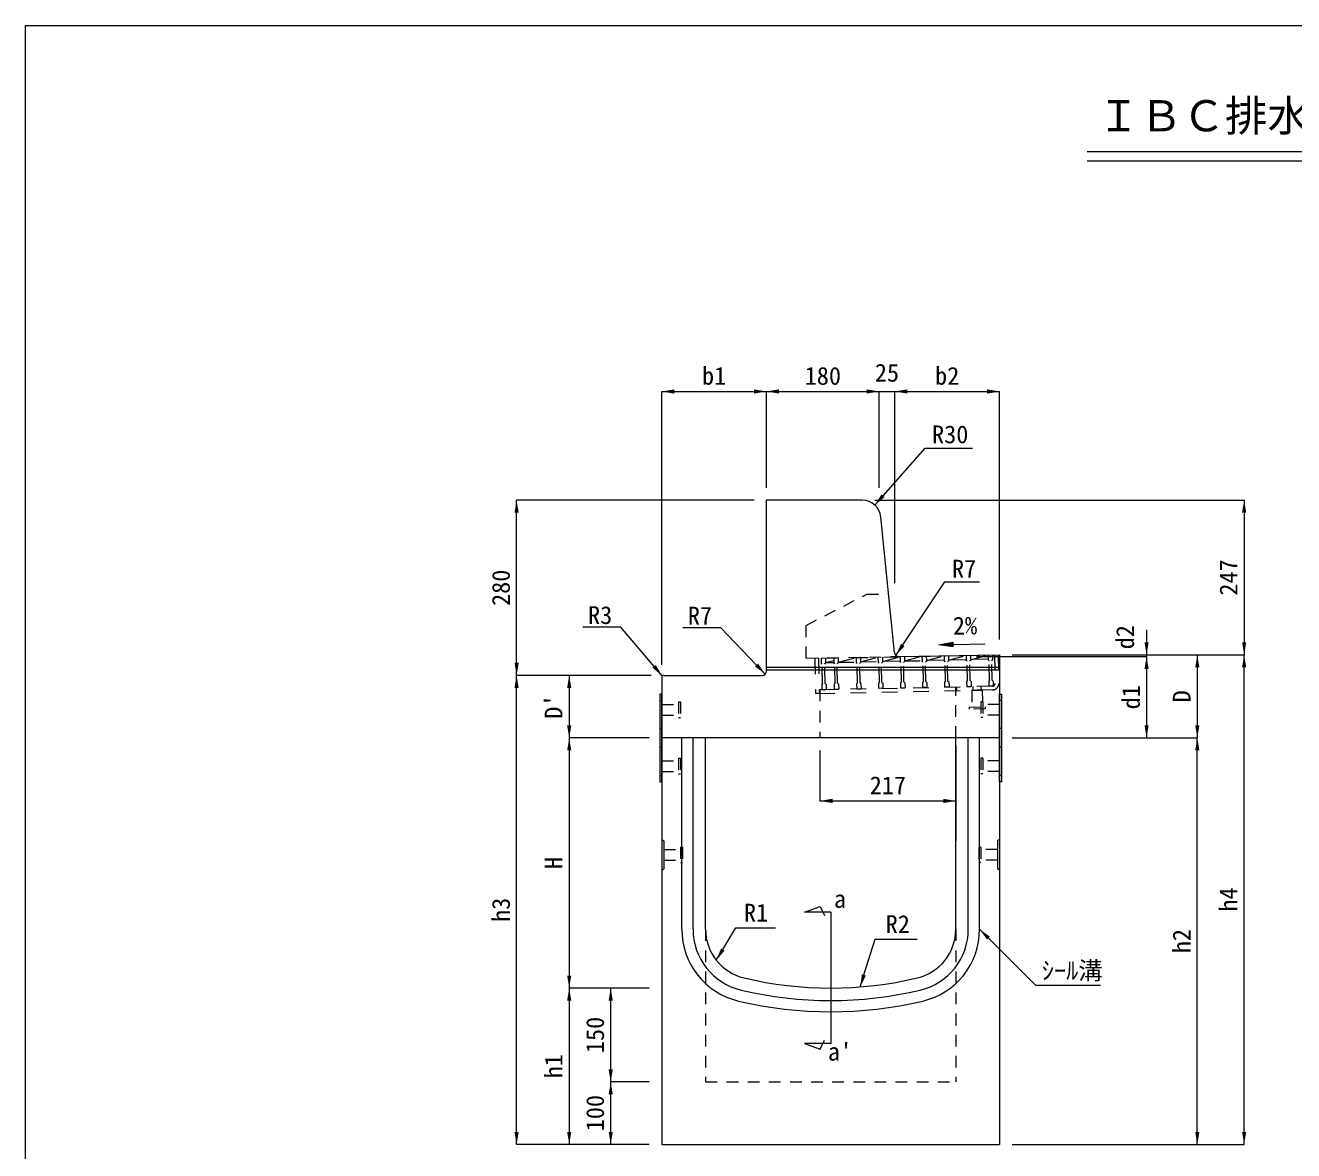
# Model space of a CAD drawing. Units: millimetres at full size. Extents: x 50430 to 101606, y 69050 to 91573.
# Drawn here: x 66204 to 68231, y 86317 to 88116 of the extents above; entities that cross this region are included whole.
import ezdxf
from ezdxf.enums import TextEntityAlignment as Align

# ---------------------------------------------------------------- set-up
doc = ezdxf.new("R2010")
doc.units = ezdxf.units.MM
doc.header["$LTSCALE"] = 50
for name, pattern in [('USER1', [0.675, 0.375, -0.3]), ('USER3', [1, 0.5, -0.5]), ('USER4', [0.675, 0.375, -0.3])]:
    doc.linetypes.add(name, pattern=pattern)
for name, color, linetype, lineweight in [('インサート', 3, 'USER1', 9), ('グレーチング', 7, 'USER1', 5), ('ジョイントプレート', 3, 'Continuous', 9), ('寸法線', 7, 'Continuous', 13), ('本体', 2, 'Continuous', 9), ('枠', 7, 'Continuous', 5), ('補助線', 8, 'Continuous', 9)]:
    doc.layers.add(name, color=color, linetype=linetype, lineweight=lineweight)
doc.styles.add('ＭＳ ゴシック', font='')
doc.styles.get('ＭＳ ゴシック').set_extended_font_data('MS Gothic')

# ---------------------------------------------------------------- blocks, each defined once
blk = doc.blocks.new('filled_arrow')
at = {"color": 0, "linetype": 'Continuous', "lineweight": -2}
blk.add_solid([(7.5, 1.25), (0, 0), (7.5, -1.25)], dxfattribs=at)

msp = doc.modelspace()

# ---------------------------------------------------------------- hatches: boundary and pattern name
at = {"layer": '寸法線'}
msp.add_hatch(color=256, dxfattribs=at).paths.add_polyline_path([(67685.98, 87129.75), (67686.11, 87122.25), (67663.55, 87125.61)])

# ---------------------------------------------------------------- linework, layer by layer
at = {"layer": 'インサート', "linetype": 'USER4'}
for p, q in [((67716.12, 87052.73), (67733.12, 87053.07)), ((67716.12, 87052.73), (67716.66, 87025.73)), ((67733.12, 87053.07), (67733.66, 87026.07)), ((67712.66, 87025.65), (67737.66, 87026.15)), ((67712.72, 87022.65), (67712.66, 87025.65)), ((67737.72, 87023.15), (67712.72, 87022.65)), ((67737.66, 87026.15), (67737.72, 87023.15))]:
    msp.add_line(p, q, dxfattribs=at)
at = {"layer": 'インサート'}
for p, q in [((67220.76, 87030.13), (67220.76, 87013.12)), ((67220.76, 87030.13), (67247.76, 87030.13)), ((67220.76, 87030.13), (67220.76, 87013.12)), ((67247.76, 87034.12), (67247.76, 87009.13)), ((67247.76, 87034.12), (67250.76, 87034.12)), ((67250.76, 87034.12), (67250.76, 87009.13)), ((67733.76, 87034.12), (67730.76, 87034.12)), ((67730.76, 87034.12), (67730.76, 87009.13)), ((67733.76, 87034.12), (67733.76, 87009.13)), ((67760.76, 87030.13), (67733.76, 87030.13)), ((67760.76, 87030.13), (67760.76, 87013.12)), ((67220.76, 87013.12), (67247.76, 87013.12)), ((67247.76, 87009.13), (67250.76, 87009.13)), ((67733.76, 87009.13), (67730.76, 87009.13)), ((67760.76, 87013.12), (67733.76, 87013.12)), ((67220.76, 86940.13), (67220.76, 86923.12)), ((67220.76, 86940.13), (67247.76, 86940.13)), ((67220.76, 86940.13), (67220.76, 86923.12)), ((67247.76, 86944.12), (67247.76, 86919.13)), ((67247.76, 86944.12), (67250.76, 86944.12)), ((67250.76, 86944.12), (67250.76, 86919.13)), ((67730.76, 86944.12), (67730.76, 86919.13)), ((67733.76, 86944.12), (67730.76, 86944.12)), ((67733.76, 86944.12), (67733.76, 86919.13)), ((67760.76, 86940.13), (67733.76, 86940.13)), ((67760.76, 86940.13), (67760.76, 86923.12)), ((67220.76, 86923.12), (67247.76, 86923.12)), ((67247.76, 86919.13), (67250.76, 86919.13)), ((67733.76, 86919.13), (67730.76, 86919.13)), ((67760.76, 86923.12), (67733.76, 86923.12)), ((67223.96, 86798.13), (67223.96, 86781.13)), ((67223.96, 86798.13), (67250.96, 86798.13)), ((67250.96, 86802.13), (67250.96, 86777.13)), ((67250.96, 86802.13), (67253.96, 86802.13)), ((67253.96, 86802.13), (67253.96, 86777.13)), ((67727.56, 86802.13), (67727.56, 86777.13)), ((67730.56, 86802.13), (67727.56, 86802.13)), ((67730.56, 86802.13), (67730.56, 86777.13)), ((67757.56, 86798.13), (67730.56, 86798.13)), ((67757.56, 86798.13), (67757.56, 86781.13)), ((67223.96, 86781.13), (67250.96, 86781.13)), ((67250.96, 86777.13), (67253.96, 86777.13)), ((67730.56, 86777.13), (67727.56, 86777.13)), ((67757.56, 86781.13), (67730.56, 86781.13))]:
    msp.add_line(p, q, dxfattribs=at)
at = {"layer": 'グレーチング', "linetype": 'USER3'}
for p, q in [((67471.55, 87103.84), (67465.55, 87103.73)), ((67465.55, 87103.73), (67466.67, 87047.74)), ((67471.55, 87103.84), (67472.67, 87047.86)), ((67475.55, 87103.93), (67758.49, 87109.58)), ((67475.55, 87103.93), (67475.71, 87095.93)), ((67482.55, 87104.06), (67482.71, 87096.07)), ((67482.69, 87097.07), (67495.62, 87100.49)), ((67495.55, 87104.32), (67495.71, 87096.33)), ((67502.54, 87104.46), (67502.7, 87096.47)), ((67502.68, 87097.47), (67531.78, 87098.05)), ((67503.48, 87097.48), (67531.64, 87105.05)), ((67531.34, 87105.04), (67531.5, 87097.04)), ((67538.34, 87105.18), (67538.5, 87097.18)), ((67538.48, 87098.18), (67566.63, 87105.75)), ((67538.48, 87098.18), (67566.77, 87098.75)), ((67566.33, 87105.74), (67566.49, 87097.74)), ((67568.02, 87096.27), (67566.49, 87097.74)), ((67572.02, 87096.35), (67573.49, 87097.88)), ((67573.33, 87105.88), (67573.49, 87097.88)), ((67573.47, 87098.88), (67601.62, 87106.45)), ((67601.76, 87099.45), (67573.47, 87098.88)), ((67601.62, 87106.45), (67601.78, 87098.45)), ((67603.31, 87096.98), (67601.78, 87098.45)), ((67607.31, 87097.06), (67608.78, 87098.59)), ((67608.62, 87106.59), (67608.78, 87098.59)), ((67608.76, 87099.59), (67636.92, 87107.15)), ((67608.76, 87099.59), (67637.06, 87100.15)), ((67636.62, 87107.15), (67636.78, 87099.15)), ((67638.31, 87097.68), (67636.78, 87099.15)), ((67638.93, 87066.68), (67638.31, 87097.68)), ((67642.31, 87097.76), (67643.78, 87099.29)), ((67642.93, 87066.76), (67642.31, 87097.76)), ((67643.62, 87107.29), (67643.78, 87099.29)), ((67643.76, 87100.29), (67671.91, 87107.85)), ((67672.05, 87100.85), (67643.76, 87100.29)), ((67671.91, 87107.85), (67672.07, 87099.85)), ((67673.6, 87098.38), (67672.07, 87099.85)), ((67674.22, 87067.39), (67673.6, 87098.38)), ((67677.6, 87098.46), (67679.07, 87099.99)), ((67678.22, 87067.47), (67677.6, 87098.46)), ((67678.91, 87107.99), (67679.07, 87099.99)), ((67679.05, 87100.99), (67707.2, 87108.56)), ((67707.34, 87101.56), (67679.05, 87100.99)), ((67707.2, 87108.56), (67707.36, 87100.56)), ((67708.89, 87099.09), (67707.36, 87100.56)), ((67709.51, 87068.1), (67708.89, 87099.09)), ((67712.89, 87099.17), (67714.36, 87100.7)), ((67713.51, 87068.18), (67712.89, 87099.17)), ((67714.2, 87108.7), (67714.36, 87100.7)), ((67714.34, 87101.7), (67742.5, 87109.26)), ((67742.64, 87102.27), (67714.34, 87101.7)), ((67742.5, 87109.26), (67742.66, 87101.27)), ((67744.19, 87099.8), (67742.66, 87101.27)), ((67744.81, 87068.8), (67744.19, 87099.8)), ((67748.18, 87099.88), (67749.65, 87101.41)), ((67748.8, 87068.88), (67748.18, 87099.88)), ((67749.49, 87109.4), (67749.65, 87101.41)), ((67752.49, 87109.48), (67753.41, 87063.47)), ((67758.49, 87109.58), (67759.41, 87063.59)), ((67477.24, 87094.46), (67475.71, 87095.93)), ((67477.86, 87063.46), (67477.24, 87094.46)), ((67481.24, 87094.54), (67482.71, 87096.07)), ((67481.86, 87063.54), (67481.24, 87094.54)), ((67482.69, 87097.07), (67495.69, 87097.33)), ((67497.24, 87094.86), (67495.71, 87096.33)), ((67497.85, 87063.86), (67497.24, 87094.86)), ((67501.23, 87094.94), (67502.7, 87096.47)), ((67501.85, 87063.94), (67501.23, 87094.94)), ((67533.03, 87095.57), (67531.5, 87097.04)), ((67533.65, 87064.58), (67533.03, 87095.57)), ((67537.03, 87095.65), (67538.5, 87097.18)), ((67537.65, 87064.66), (67537.03, 87095.65)), ((67568.64, 87065.28), (67568.02, 87096.27)), ((67572.64, 87065.36), (67572.02, 87096.35)), ((67603.93, 87065.98), (67603.31, 87096.98)), ((67607.93, 87066.06), (67607.31, 87097.06)), ((67472.55, 87053.86), (67705.7, 87058.52)), ((67477.86, 87063.46), (67476.39, 87061.93)), ((67476.39, 87061.93), (67476.55, 87053.93)), ((67481.86, 87063.54), (67483.39, 87062.07)), ((67483.39, 87062.07), (67483.55, 87054.07)), ((67497.85, 87063.86), (67496.39, 87062.33)), ((67496.39, 87062.33), (67496.55, 87054.33)), ((67501.85, 87063.94), (67503.38, 87062.47)), ((67503.38, 87062.47), (67503.54, 87054.47)), ((67533.65, 87064.58), (67532.18, 87063.05)), ((67532.18, 87063.05), (67532.34, 87055.05)), ((67537.65, 87064.66), (67539.18, 87063.19)), ((67539.18, 87063.19), (67539.34, 87055.19)), ((67568.64, 87065.28), (67567.17, 87063.75)), ((67567.17, 87063.75), (67567.33, 87055.75)), ((67572.64, 87065.36), (67574.17, 87063.89)), ((67574.17, 87063.89), (67574.33, 87055.89)), ((67603.93, 87065.98), (67602.46, 87064.45)), ((67602.46, 87064.45), (67602.62, 87056.46)), ((67607.93, 87066.06), (67609.46, 87064.59)), ((67609.46, 87064.59), (67609.62, 87056.6)), ((67638.93, 87066.68), (67637.46, 87065.15)), ((67637.46, 87065.15), (67637.62, 87057.16)), ((67644.62, 87057.3), (67637.62, 87057.16)), ((67642.93, 87066.76), (67644.46, 87065.29)), ((67644.46, 87065.29), (67644.62, 87057.3)), ((67674.22, 87067.39), (67672.75, 87065.86)), ((67672.75, 87065.86), (67672.91, 87057.86)), ((67679.91, 87058), (67672.91, 87057.86)), ((67678.22, 87067.47), (67679.75, 87066)), ((67679.75, 87066), (67679.91, 87058)), ((67691.51, 87058.23), (67691.63, 87052.24)), ((67749.49, 87059.39), (67706.5, 87058.53)), ((67709.51, 87068.1), (67708.04, 87066.57)), ((67708.04, 87066.57), (67708.2, 87058.57)), ((67715.09, 87058.52), (67708.09, 87058.24)), ((67713.51, 87068.18), (67715.04, 87066.71)), ((67715.04, 87066.71), (67715.2, 87058.71)), ((67718, 87058.76), (67718.12, 87052.77)), ((67731, 87059.02), (67731.12, 87053.03)), ((67744.81, 87068.8), (67743.34, 87067.27)), ((67743.34, 87067.27), (67743.5, 87059.27)), ((67750.49, 87059.41), (67743.5, 87059.27)), ((67748.8, 87068.88), (67750.33, 87067.41)), ((67750.33, 87067.41), (67750.49, 87059.41)), ((67472.67, 87047.86), (67466.67, 87047.74)), ((67472.67, 87047.86), (67700.62, 87052.42)), ((67476.55, 87053.93), (67483.55, 87054.07)), ((67496.55, 87054.33), (67503.54, 87054.47)), ((67532.34, 87055.05), (67539.34, 87055.19)), ((67574.33, 87055.89), (67567.33, 87055.75)), ((67602.62, 87056.46), (67609.62, 87056.6)), ((67749.61, 87053.4), (67700.62, 87052.42))]:
    msp.add_line(p, q, dxfattribs=at)
for radius, start, end in [(4, 271.14586, 1.14572), (10, 271.14571, 1.14575)]:
    msp.add_arc((67749.41, 87063.39), radius, start, end, dxfattribs=at)
at = {"layer": 'ジョイントプレート', "linetype": 'USER1', "lineweight": 5}
for p, q in [((67217.56, 87036.63), (67220.76, 87036.63)), ((67763.96, 87036.63), (67760.76, 87036.63)), ((67217.56, 86991.62), (67220.76, 86991.62)), ((67763.96, 86991.62), (67760.76, 86991.62)), ((67217.56, 86961.63), (67220.76, 86961.63)), ((67763.96, 86961.63), (67760.76, 86961.63)), ((67217.56, 86916.62), (67220.76, 86916.62)), ((67763.96, 86916.62), (67760.76, 86916.62))]:
    msp.add_line(p, q, dxfattribs=at)
at = {"layer": 'ジョイントプレート', "lineweight": 5}
for points in [[(67220.76, 86906.62), (67220.76, 87046.63), (67217.56, 87046.63), (67217.56, 86906.62)], [(67760.76, 86906.62), (67760.76, 87046.63), (67763.96, 87046.63), (67763.96, 86906.62)]]:
    msp.add_lwpolyline(points, close=True, dxfattribs=at)
at = {"layer": '寸法線', "lineweight": 9}
for p, q in [((67220.76, 87530.52), (67388.26, 87530.52)), ((67220.76, 87093.63), (67220.76, 87530.52)), ((67388.26, 87530.52), (67568.26, 87530.52)), ((67388.26, 87376.63), (67388.26, 87530.52)), ((67388.26, 87376.63), (67388.26, 87530.52)), ((67528.26, 87530.52), (67633.26, 87530.52)), ((67568.26, 87376.62), (67568.26, 87530.52)), ((67568.26, 87376.62), (67568.26, 87530.52)), ((67593.26, 87224.13), (67593.26, 87530.52)), ((67593.26, 87530.52), (67760.76, 87530.52)), ((67593.26, 87224.13), (67593.26, 87530.52)), ((67760.76, 87133.86), (67760.76, 87530.52)), ((66988.79, 87076.63), (66988.79, 87356.62)), ((67368.26, 87356.62), (66988.79, 87356.62)), ((67561.11, 87356.62), (68151.56, 87356.62)), ((68151.56, 87356.62), (68151.56, 87109.63)), ((67995.63, 87149.61), (67995.63, 87066.58)), ((67663.55, 87125.61), (67737.56, 87126.9)), ((67723.95, 87106.58), (67995.63, 87106.58)), ((67780.76, 87109.63), (68151.56, 87109.63)), ((67918.73, 87109.61), (67995.63, 87109.61)), ((67918.73, 87109.61), (68076.71, 87109.61)), ((67918.73, 87109.61), (68151.56, 87109.61)), ((67918.78, 87106.58), (67995.63, 87106.58)), ((67995.63, 87106.58), (67995.63, 86976.63)), ((68076.71, 87109.61), (68076.71, 86976.63)), ((68151.56, 86326.63), (68151.56, 87109.61)), ((66988.79, 86326.63), (66988.79, 87076.63)), ((67203.76, 87076.63), (66988.79, 87076.63)), ((67203.76, 87076.63), (66988.79, 87076.63)), ((67072.92, 87076.63), (67072.92, 86976.63)), ((67203.76, 87076.63), (67072.92, 87076.63)), ((67200.76, 86976.63), (67072.92, 86976.63)), ((67072.92, 86976.63), (67072.92, 86576.63)), ((67200.76, 86976.63), (67072.92, 86976.63)), ((67780.76, 86976.63), (68076.71, 86976.63)), ((67780.76, 86976.63), (68076.71, 86976.63)), ((67919.86, 86976.63), (67995.63, 86976.63)), ((68076.71, 86326.63), (68076.71, 86976.63)), ((67473.66, 86956.63), (67473.66, 86875.85)), ((67690.76, 86956.63), (67690.76, 86875.85)), ((67473.66, 86875.85), (67690.76, 86875.85)), ((67490.76, 86697.97), (67449.12, 86697.97)), ((67473.87, 86707.17), (67481.03, 86692.85)), ((67490.76, 86697.97), (67490.76, 86488.02)), ((67200.76, 86576.63), (67072.92, 86576.63)), ((67072.92, 86576.63), (67072.92, 86326.63)), ((67200.76, 86576.63), (67072.92, 86576.63)), ((67139.23, 86426.63), (67139.23, 86576.63)), ((67200.76, 86576.63), (67139.23, 86576.63)), ((67473.87, 86478.82), (67481.03, 86493.14)), ((67449.12, 86488.02), (67473.87, 86478.82)), ((67490.76, 86488.02), (67449.12, 86488.02)), ((67139.23, 86326.63), (67139.23, 86426.63)), ((67200.76, 86426.63), (67139.23, 86426.63)), ((67200.76, 86426.63), (67139.23, 86426.63)), ((67200.76, 86326.63), (66988.79, 86326.63)), ((67200.76, 86326.63), (67072.92, 86326.63)), ((67200.76, 86326.63), (67139.23, 86326.63)), ((67780.76, 86326.63), (68151.56, 86326.63)), ((67780.76, 86326.63), (68076.71, 86326.63))]:
    msp.add_line(p, q, dxfattribs=at)
at = {"layer": '寸法線'}
for p, q in [((67690.76, 86963.83), (67690.76, 86811.87)), ((67449.12, 86697.97), (67473.87, 86707.17))]:
    msp.add_line(p, q, dxfattribs=at)
at = {"layer": '寸法線', "lineweight": 9}
for points in [[(67561.24, 87348.87), (67574.48, 87363.86), (67641.76, 87440.05), (67717.29, 87440.05)], [(67594.92, 87108.55), (67605.98, 87125.22), (67673.02, 87226.27), (67728.45, 87226.27)], [(67221.63, 87075.75), (67208.68, 87090.98), (67155.49, 87153.52), (67094.91, 87153.52)], [(67386.21, 87078.68), (67372.34, 87093.09), (67315.03, 87152.69), (67254.46, 87152.69)], [(67308, 86621.05), (67318.29, 86638.2), (67339.07, 86672.82), (67402.33, 86672.82)], [(67537.91, 86578.48), (67543.9, 86597.56), (67561.77, 86654.54), (67628.87, 86654.54)], [(67728.76, 86670.66), (67818.24, 86581.18), (67922.2, 86581.18)]]:
    msp.add_lwpolyline(points, dxfattribs=at)
at = {"layer": '寸法線'}
msp.add_lwpolyline([(67685.98, 87129.75), (67686.11, 87122.25), (67663.55, 87125.61)], close=True, dxfattribs=at)
at = {"layer": '本体', "lineweight": 20}
for p, q in [((67388.26, 87083.63), (67388.26, 87356.62)), ((67541.11, 87356.62), (67388.26, 87356.62)), ((67592.61, 87113.09), (67570.96, 87329.61)), ((67599.79, 87106.79), (67760.76, 87109.63)), ((67760.76, 87109.63), (67760.76, 86326.63)), ((67220.76, 87073.65), (67220.76, 86326.63)), ((67223.76, 87076.63), (67381.26, 87076.63)), ((67760.76, 86976.63), (67220.76, 86976.63)), ((67290.76, 86670.66), (67290.76, 86976.63)), ((67690.76, 86670.66), (67690.76, 86976.63)), ((67220.76, 86326.63), (67760.76, 86326.63))]:
    msp.add_line(p, q, dxfattribs=at)
at = {"layer": '本体', "linetype": 'USER1'}
for p, q in [((67451.57, 87156.53), (67548.46, 87206.53)), ((67548.46, 87206.53), (67583.27, 87206.53)), ((67451.57, 87104.17), (67451.57, 87156.53)), ((67451.57, 87104.17), (67599.7, 87106.78)), ((67690.76, 86976.63), (67690.76, 87058.22)), ((67473.66, 87053.88), (67473.66, 86976.63)), ((67290.76, 86670.66), (67290.76, 86426.63)), ((67690.76, 86670.66), (67690.76, 86426.63)), ((67290.76, 86426.63), (67690.76, 86426.63))]:
    msp.add_line(p, q, dxfattribs=at)
at = {"layer": '本体', "color": 4, "lineweight": 5}
for p, q in [((67388.26, 87089.61), (67760.76, 87089.61)), ((67388.26, 87085.61), (67760.76, 87085.61)), ((67252.76, 86670.66), (67252.76, 86976.63)), ((67270.76, 86670.66), (67270.76, 86976.63)), ((67710.76, 86670.66), (67710.76, 86976.63)), ((67728.76, 86670.66), (67728.76, 86976.63)), ((67220.76, 86814.13), (67223.96, 86812.13)), ((67760.76, 86814.13), (67757.56, 86812.13)), ((67223.96, 86812.13), (67223.96, 86767.13)), ((67757.56, 86812.13), (67757.56, 86767.13)), ((67220.76, 86765.13), (67223.96, 86767.13)), ((67760.76, 86765.13), (67757.56, 86767.13))]:
    msp.add_line(p, q, dxfattribs=at)
at = {"layer": '本体', "lineweight": 20}
for centre, radius, start, end in [((67541.11, 87326.62), 30, 5.71031, 90), ((67599.58, 87113.78), 7, 185.7118, 271.76068), ((67381.26, 87083.63), 7, 270, 0), ((67223.76, 87073.63), 3, 90, 180), ((67370.76, 86670.66), 80, 180, 256.65766), ((67610.76, 86670.66), 80, 283.34233, 0), ((67490.76, 87176.63), 600, 256.65762, 283.34237)]:
    msp.add_arc(centre, radius, start, end, dxfattribs=at)
at = {"layer": '本体', "color": 4, "lineweight": 5}
for centre, radius, start, end in [((67370.76, 86670.66), 118, 180, 256.65766), ((67370.76, 86670.66), 100, 180, 256.65766), ((67610.76, 86670.66), 100, 283.34233, 0), ((67610.76, 86670.66), 118, 283.34233, 0), ((67490.76, 87176.63), 620, 256.65762, 283.34237), ((67490.76, 87176.63), 638, 256.65762, 283.34237)]:
    msp.add_arc(centre, radius, start, end, dxfattribs=at)
at = {"layer": '枠', "color": 5, "lineweight": 13}
for p, q in [((66203.72, 88115.96), (71803.72, 88115.96)), ((66203.72, 84255.96), (66203.72, 88115.96))]:
    msp.add_line(p, q, dxfattribs=at)
at = {"layer": '枠', "lineweight": 13}
for p, q in [((67900.71, 87914.42), (69818.61, 87914.42)), ((67900.71, 87899.42), (69818.54, 87899.42))]:
    msp.add_line(p, q, dxfattribs=at)
at = {"layer": '補助線', "lineweight": 13}
msp.add_line((67716.37, 87052.73), (67732.87, 87053.06), dxfattribs=at)

# ---------------------------------------------------------------- block references
at = {"layer": '寸法線', "lineweight": 9, "xscale": 2.67, "yscale": 2.67}
for p in [(67220.76, 87530.52), (67388.26, 87530.52), (67593.26, 87530.52), (67593.26, 87530.52), (67473.66, 86875.85)]:
    msp.add_blockref('filled_arrow', p, dxfattribs=at)
for p, rotation in [((67388.26, 87530.52), 180), ((67568.26, 87530.52), 180), ((67568.26, 87530.52), 180), ((67760.76, 87530.52), 180), ((67561.24, 87348.87), 48.6), ((66988.79, 87356.62), 270), ((68151.56, 87356.62), 270), ((67594.92, 87108.55), 56.4), ((67995.63, 87109.61), 90), ((68151.56, 87109.63), 90), ((67995.63, 87106.58), 270), ((67995.63, 87106.58), 270), ((68076.71, 87109.61), 270), ((68151.56, 87109.61), 270), ((66988.79, 87076.63), 90), ((67221.63, 87075.75), 130.4), ((67386.21, 87078.68), 133.9), ((66988.79, 87076.63), 270), ((67072.92, 87076.63), 270), ((67072.92, 86976.63), 90), ((67995.63, 86976.63), 90), ((68076.71, 86976.63), 90), ((67072.92, 86976.63), 270), ((68076.71, 86976.63), 270), ((67690.76, 86875.85), 180), ((67728.76, 86670.66), 315), ((67308, 86621.05), 59), ((67072.92, 86576.63), 90), ((67537.91, 86578.48), 72.6), ((67072.92, 86576.63), 270), ((67139.23, 86576.63), 270), ((67139.23, 86426.63), 90), ((67139.23, 86426.63), 270), ((66988.79, 86326.63), 90), ((67072.92, 86326.63), 90), ((67139.23, 86326.63), 90), ((68076.71, 86326.63), 90), ((68151.56, 86326.63), 90)]:
    msp.add_blockref('filled_arrow', p, dxfattribs=dict(at, rotation=rotation))

# ---------------------------------------------------------------- texts
at = {"layer": '寸法線', "style": 'ＭＳ ゴシック'}
for s, p in [('b1', (67304.51, 87555.52)), ('180', (67478.26, 87555.52)), ('25', (67580.76, 87560.52)), ('b2', (67677.01, 87555.52)), ('R30', (67681.79, 87461.98)), ('R7', (67704.02, 87247.26)), ('R3', (67122.32, 87172.97)), ('R7', (67281.87, 87172.14)), ('217', (67582.21, 86900.85)), ('a', (67505.67, 86719.07)), ('R1', (67371.45, 86697.2)), ('R2', (67597.98, 86678.92)), ("a'", (67505.67, 86474.92))]:
    msp.add_text(s, height=28.48, dxfattribs=at).set_placement(p, align=Align.MIDDLE_CENTER)
for s, rotation, p in [('247', 90, (68126.56, 87233.13)), ('280', 90, (66963.79, 87216.63)), ('2%', 1, (67705.46, 87156.21)), ('d2', 90, (67961.33, 87137.66)), ('d1', 90, (67970.63, 87041.6)), ("D'", 90, (67047.92, 87026.63)), ('D', 90, (68051.71, 87043.12)), ('H', 90, (67047.92, 86776.63)), ('h4', 90, (68126.56, 86718.12)), ('h3', 90, (66963.79, 86701.63)), ('h2', 90, (68051.71, 86651.63)), ('150', 90, (67114.23, 86501.63)), ('h1', 90, (67047.92, 86451.63)), ('100', 90, (67114.23, 86376.63))]:
    msp.add_text(s, height=28.48, rotation=rotation, dxfattribs=at).set_placement(p, align=Align.MIDDLE_CENTER)
msp.add_text('ｼｰﾙ溝', height=28.48, dxfattribs=at).set_placement((67828.24, 86618.85), align=Align.TOP_LEFT)
at = {"layer": '枠', "style": 'ＭＳ ゴシック'}
msp.add_text('ＩＢＣ排水側溝\u3000集水桝\u3000中央分離帯用Ｃ（Ⅰ型・Ⅲ型兼用）', height=49.84, dxfattribs=at).set_placement((68868.68, 87971.4), align=Align.MIDDLE_CENTER)

doc.saveas('drawing.dxf')
